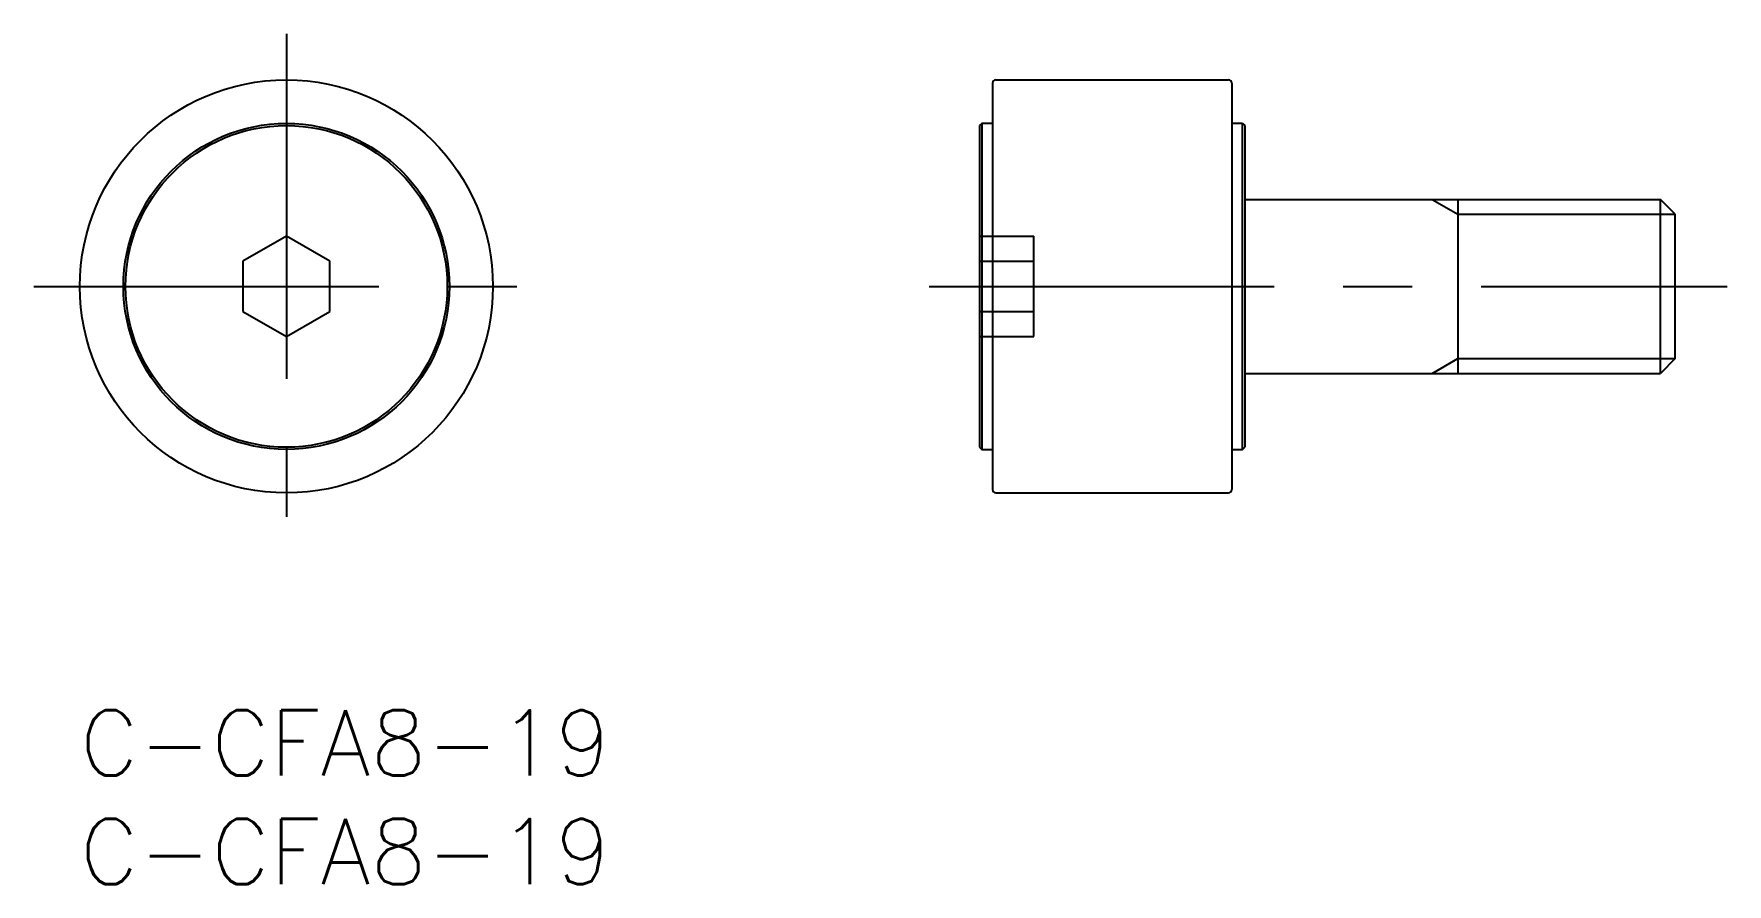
# Model space of a CAD drawing. Extents: x -2.1 to 75.8, y -8 to 31.1.
import ezdxf

# ---------------------------------------------------------------- set-up
doc = ezdxf.new("R2010")
doc.units = 0
doc.header["$LTSCALE"] = 0.5
doc.linetypes.add('CENTER', pattern=[50.8, 31.75, -6.35, 6.35, -6.35])
doc.linetypes.add('DASHED', pattern=[19.05, 12.7, -6.35])
for name, color, linetype in [('MSM_CENTER', 1, 'CENTER'), ('MSM_CONTINUOUS', 7, 'CONTINUOUS'), ('MSM_DASHED', 4, 'DASHED'), ('MSM_NARROW', 5, 'CONTINUOUS'), ('MSM_PART_NUMBER', 7, 'CONTINUOUS')]:
    doc.layers.add(name, color=color, linetype=linetype)
doc.styles.get("Standard").update_dxf_attribs({"font": 'txt.shx', "height": 3, "bigfont": 'bigfont.shx'})

# ---------------------------------------------------------------- blocks, each defined once
blk = doc.blocks.new('*U2')
at = {"layer": 'MSM_PART_NUMBER'}
blk.add_text('C-CFA8-19', height=3, dxfattribs=at).set_placement((0, -3))
blk = doc.blocks.new('*U3')
at = {"layer": 'MSM_PART_NUMBER'}
blk.add_text('C-CFA8-19', height=3, dxfattribs=at).set_placement((0, -8))

msp = doc.modelspace()

# ---------------------------------------------------------------- linework, layer by layer
at = {"layer": 'MSM_CENTER'}
for p, q in [((9.5, 31.119), (9.5, 7.881)), ((-2.119, 19.5), (21.119, 19.5)), ((39.066, 19.5), (75.782, 19.5))]:
    msp.add_line(p, q, dxfattribs=at)
at = {"layer": 'MSM_CONTINUOUS'}
for p, q in [((41.988, 28.85), (41.988, 10.15)), ((42.138, 29), (52.838, 29)), ((52.988, 28.85), (52.988, 10.15)), ((41.488, 27), (41.388, 26.9)), ((41.388, 26.9), (41.388, 12.1)), ((41.488, 27), (41.488, 12)), ((41.988, 27), (41.488, 27)), ((53.488, 27), (52.988, 27)), ((53.488, 27), (53.588, 26.9)), ((53.488, 12), (53.488, 27)), ((53.588, 26.9), (53.588, 12.1)), ((53.588, 23.5), (72.712, 23.5)), ((63.388, 23.5), (63.388, 15.5)), ((72.712, 15.5), (72.712, 23.5)), ((73.388, 22.823), (72.712, 23.5)), ((73.388, 16.177), (73.388, 22.823)), ((9.5, 21.809), (7.5, 20.655)), ((11.5, 20.655), (9.5, 21.809)), ((7.5, 20.655), (7.5, 18.345)), ((11.5, 18.345), (11.5, 20.655)), ((7.5, 18.345), (9.5, 17.191)), ((9.5, 17.191), (11.5, 18.345)), ((73.388, 16.177), (72.712, 15.5)), ((53.588, 15.5), (72.712, 15.5)), ((41.388, 12.1), (41.488, 12)), ((41.488, 12), (41.988, 12)), ((52.988, 12), (53.488, 12)), ((53.488, 12), (53.588, 12.1)), ((42.138, 10), (52.838, 10))]:
    msp.add_line(p, q, dxfattribs=at)
for radius in [9.5, 7.5, 7.4]:
    msp.add_circle((9.5, 19.5), radius, dxfattribs=at)
for centre, start, end in [((42.138, 28.85), 90, 180), ((52.838, 28.85), 0, 90), ((42.138, 10.15), 180, 270), ((52.838, 10.15), 270, 0)]:
    msp.add_arc(centre, 0.15, start, end, dxfattribs=at)
at = {"layer": 'MSM_DASHED'}
for p, q in [((41.388, 21.809), (43.888, 21.809)), ((43.888, 17.191), (43.888, 21.809)), ((41.388, 20.655), (43.888, 20.655)), ((41.388, 18.345), (43.888, 18.345)), ((41.388, 17.191), (43.888, 17.191))]:
    msp.add_line(p, q, dxfattribs=at)
at = {"layer": 'MSM_NARROW'}
for p, q in [((62.216, 23.5), (63.388, 22.823)), ((63.388, 22.823), (73.388, 22.823)), ((62.216, 15.5), (63.388, 16.177)), ((63.388, 16.177), (73.388, 16.177))]:
    msp.add_line(p, q, dxfattribs=at)

# ---------------------------------------------------------------- block references
at = {"layer": 'MSM_CONTINUOUS'}
for name in ['*U2', '*U3']:
    msp.add_blockref(name, (0, 0), dxfattribs=at)

doc.saveas('drawing.dxf')
